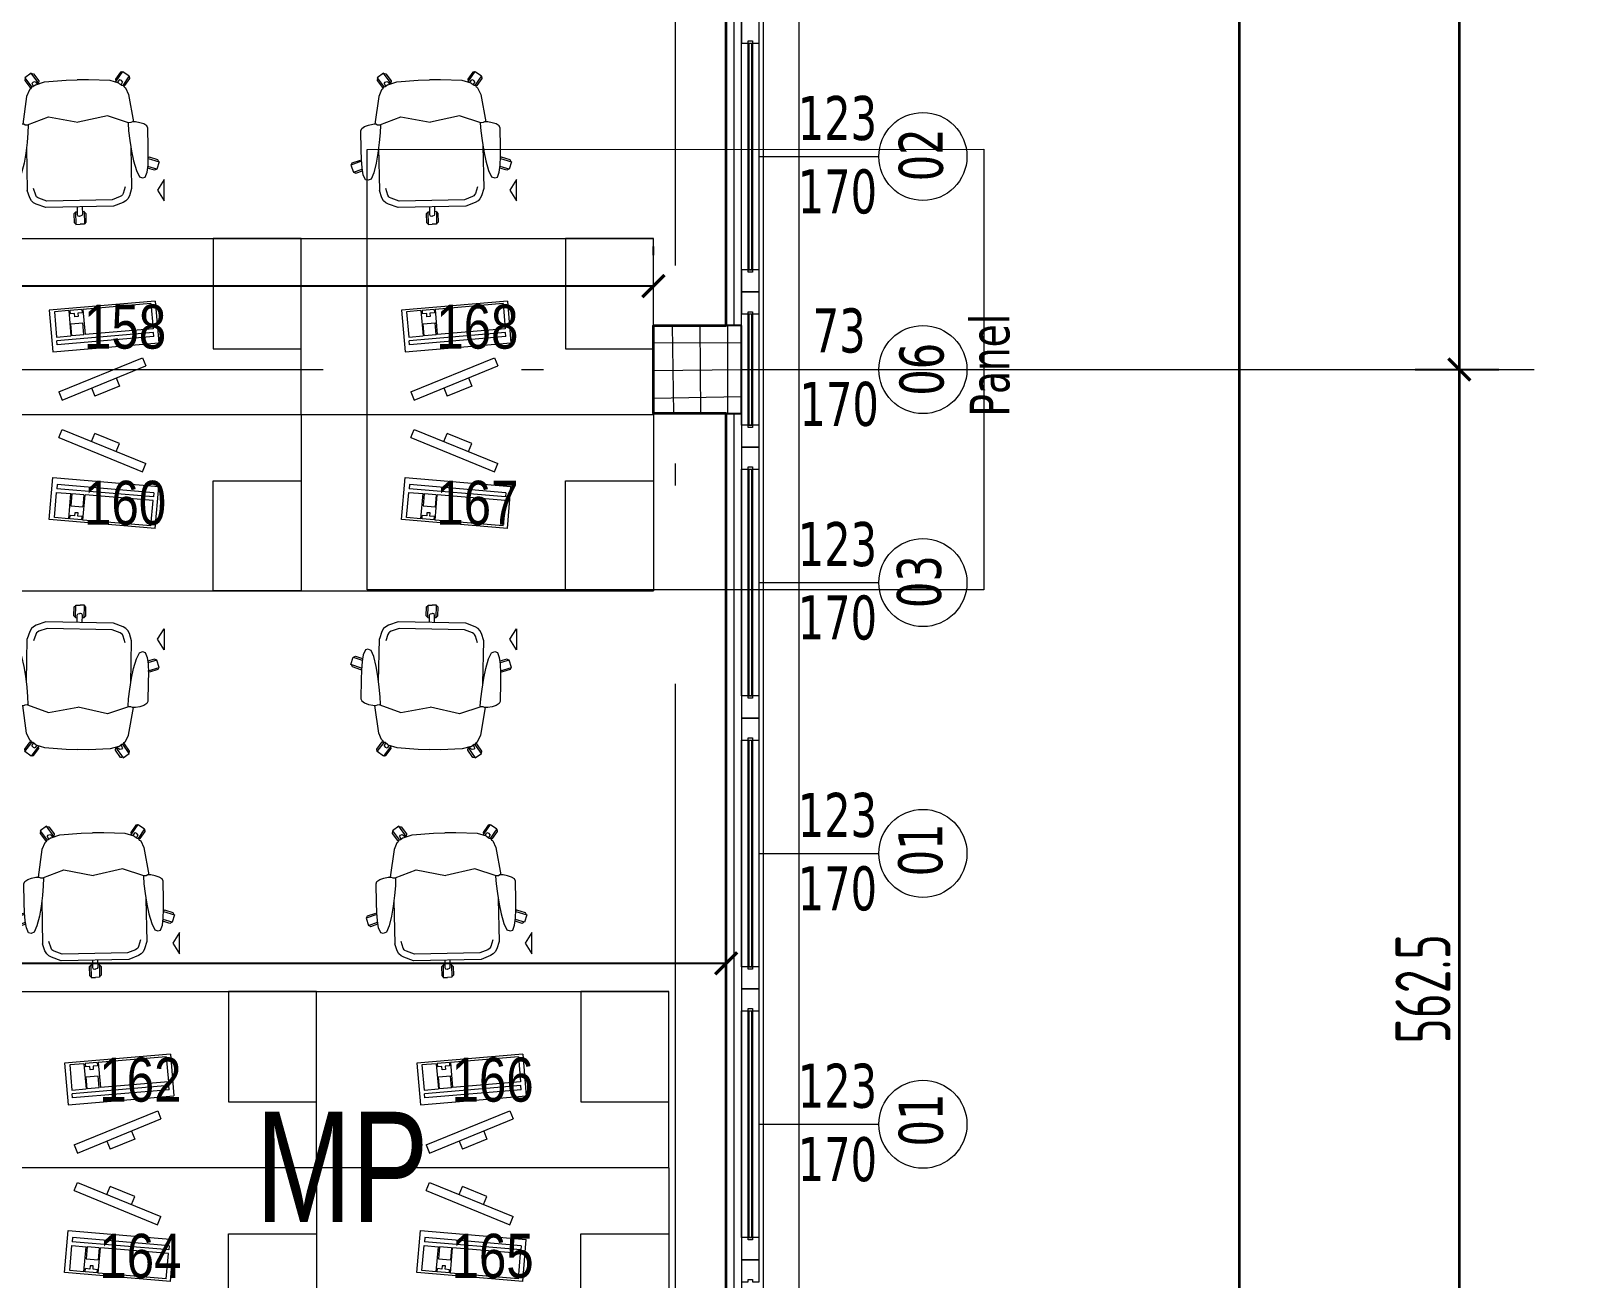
# Model space of a CAD drawing. Extents: x 6529560 to 6558080, y 5579316 to 5588131.
# Drawn here: x 6543850.85 to 6543857.89, y 5579672.72 to 5579678.38 of the extents above; entities that cross this region are included whole.
import ezdxf
from ezdxf.enums import TextEntityAlignment as Align

# ---------------------------------------------------------------- set-up
doc = ezdxf.new("R2010")
doc.units = 0
doc.header["$MEASUREMENT"] = 0
doc.header["$PDSIZE"] = -5
doc.linetypes.add('ACAD_ISO10W100', pattern=[18, 12, -3, 0, -3])
doc.linetypes.add('GR_SOLID', pattern=[0])
doc.layers.get('0').update_dxf_attribs({"color": 2, "linetype": 'CONTINUOUS', "lineweight": 5})
doc.layers.get('Defpoints').update_dxf_attribs({"linetype": 'CONTINUOUS'})
for name, color, linetype, lineweight in [('arch_drzwi i okna', 4, 'CONTINUOUS', 15), ('arch_drzwi i okna_znaczniki', 130, 'CONTINUOUS', 9), ('arch_fundamenty na rzucie', 3, 'CONTINUOUS', 15), ('arch_meble', 5, 'GR_SOLID', 13), ('arch_osie', 181, 'CONTINUOUS', 5), ('arch_powierzchnia', 6, 'CONTINUOUS', 35), ('arch_sciany dzialowe cienkie na hali', 52, 'CONTINUOUS', 15), ('arch_sciany zewnętrzne', 94, 'CONTINUOUS', 18), ('arch_slupy wypelnienie', 9, 'CONTINUOUS', 13), ('arch_słupy', 8, 'CONTINUOUS', 25), ('arch_wymiary', 2, 'CONTINUOUS', 13)]:
    doc.layers.add(name, color=color, linetype=linetype, lineweight=lineweight)
doc.styles.add('ISO8', font='iso8.shx', dxfattribs={"width": 0.7})
doc.styles.get("Standard").update_dxf_attribs({"font": 'arial.ttf', "width": 0.75})
doc.styles.add('TABELKA', font='tahoma.ttf', dxfattribs={"width": 0.8})
doc.dimstyles.new('biura', dxfattribs={"dimtxt": 0.25, "dimasz": 0.1, "dimexe": 0.18, "dimexo": 0.0625, "dimgap": 0.04, "dimtad": 1, "dimdec": 1, "dimlfac": 100, "dimzin": 0, "dimdsep": 46, "dimtxsty": 'ISO8', "dimblk": 'ARCHTICK', "dimcen": 0.09, "dimadec": 0, "dimazin": 0, "dimtfac": 1, "dimtdec": 1, "dimtix": 1, "dimtofl": 0, "dimtmove": 0, "dimatfit": 3, "dimldrblk": 'ARCHTICK', "dimfxl": 0.2, "dimfxlon": 1, "dimtolj": 1, "dimtzin": 0, "dimarcsym": 0})

# ---------------------------------------------------------------- blocks, each defined once
blk = doc.blocks.new('_ArchTick')
at = {"color": 0, "linetype": 'ByBlock', "const_width": 0.15}
blk.add_lwpolyline([(-0.5, -0.5), (0.5, 0.5)], dxfattribs=at)
blk = doc.blocks.new('*D2510')
at = {"layer": 'arch_wymiary', "color": 0, "lineweight": -2, "transparency": 16777216}
for p, q in [((6543858.3365, 5579682.4711), (6543858.3365, 5579671.2211)), ((6543858.4078, 5579682.4711), (6543858.5165, 5579682.4711)), ((6543858.1366, 5579671.2211), (6543858.5165, 5579671.2211))]:
    blk.add_line(p, q, dxfattribs=at)
at = {"layer": 'Defpoints', "color": 0, "transparency": 16777216}
for p in [(6543856.3365, 5579682.4711, -7.3022), (6543856.3365, 5579671.2211, 0.0369), (6543858.3365, 5579671.2211)]:
    blk.add_point(p, dxfattribs=at)
at = {"layer": 'arch_wymiary', "color": 0, "lineweight": -2, "transparency": 16777216, "xscale": 0.1, "yscale": 0.1, "zscale": 0.1}
for p, rotation in [((6543858.3365, 5579682.4711), 90), ((6543858.3365, 5579671.2211), 270)]:
    blk.add_blockref('_ArchTick', p, dxfattribs=dict(at, rotation=rotation))
at = {"layer": 'arch_wymiary', "color": 0, "transparency": 16777216, "insert": (6543858.1715, 5579676.8461), "char_height": 0.25, "attachment_point": 5, "rotation": 90, "style": 'ISO8'}
blk.add_mtext('\\A1;1125.0', dxfattribs=at)
blk = doc.blocks.new('*D2511')
at = {"layer": 'arch_wymiary', "color": 0, "lineweight": -2, "transparency": 16777216}
for p, q in [((6543857.1365, 5579682.4711), (6543857.5165, 5579682.4711)), ((6543857.3365, 5579682.4711), (6543857.3365, 5579676.8461)), ((6543857.1367, 5579676.8461), (6543857.5165, 5579676.8461))]:
    blk.add_line(p, q, dxfattribs=at)
at = {"layer": 'Defpoints', "color": 0, "transparency": 16777216}
for p in [(6543856.3365, 5579682.4711), (6543856.3365, 5579676.8461, 0.0369), (6543857.3365, 5579676.8461)]:
    blk.add_point(p, dxfattribs=at)
at = {"layer": 'arch_wymiary', "color": 0, "lineweight": -2, "transparency": 16777216, "xscale": 0.1, "yscale": 0.1, "zscale": 0.1}
for p, rotation in [((6543857.3365, 5579682.4711), 90), ((6543857.3365, 5579676.8461), 270)]:
    blk.add_blockref('_ArchTick', p, dxfattribs=dict(at, rotation=rotation))
at = {"layer": 'arch_wymiary', "color": 0, "transparency": 16777216, "insert": (6543857.1715, 5579679.6586), "char_height": 0.25, "attachment_point": 5, "rotation": 90, "style": 'ISO8'}
blk.add_mtext('\\A1;562.5', dxfattribs=at)
blk = doc.blocks.new('*D2512')
at = {"layer": 'arch_wymiary', "color": 0, "lineweight": -2, "transparency": 16777216}
for p, q in [((6543857.1367, 5579676.8461), (6543857.5165, 5579676.8461)), ((6543857.3365, 5579676.8461), (6543857.3365, 5579671.2211)), ((6543857.1365, 5579671.2211), (6543857.5165, 5579671.2211))]:
    blk.add_line(p, q, dxfattribs=at)
at = {"layer": 'Defpoints', "color": 0, "transparency": 16777216}
for p in [(6543856.3365, 5579676.8461, 0.0369), (6543856.3365, 5579671.2211), (6543857.3365, 5579671.2211)]:
    blk.add_point(p, dxfattribs=at)
at = {"layer": 'arch_wymiary', "color": 0, "lineweight": -2, "transparency": 16777216, "xscale": 0.1, "yscale": 0.1, "zscale": 0.1}
for p, rotation in [((6543857.3365, 5579676.8461), 90), ((6543857.3365, 5579671.2211), 270)]:
    blk.add_blockref('_ArchTick', p, dxfattribs=dict(at, rotation=rotation))
at = {"layer": 'arch_wymiary', "color": 0, "transparency": 16777216, "insert": (6543857.1715, 5579674.0336), "char_height": 0.25, "attachment_point": 5, "rotation": 90, "style": 'ISO8'}
blk.add_mtext('\\A1;562.5', dxfattribs=at)
blk = doc.blocks.new('*D2548')
at = {"layer": 'arch_wymiary', "color": 0, "lineweight": -2, "transparency": 16777216}
for p, q in [((6543823.9765, 5579674.3498), (6543823.9765, 5579673.9698)), ((6543854.0065, 5579674.3497), (6543854.0065, 5579673.9698)), ((6543823.9765, 5579674.1498), (6543854.0065, 5579674.1498))]:
    blk.add_line(p, q, dxfattribs=at)
at = {"layer": 'Defpoints', "color": 0, "transparency": 16777216}
for p in [(6543823.9765, 5579675.5317, 0), (6543854.0065, 5579675.5317, 0.0369), (6543854.0065, 5579674.1498)]:
    blk.add_point(p, dxfattribs=at)
at = {"layer": 'arch_wymiary', "color": 0, "lineweight": -2, "transparency": 16777216, "xscale": 0.1, "yscale": 0.1, "zscale": 0.1, "rotation": 180}
blk.add_blockref('_ArchTick', (6543823.9765, 5579674.1498), dxfattribs=at)
at = {"layer": 'arch_wymiary', "color": 0, "lineweight": -2, "transparency": 16777216, "xscale": 0.1, "yscale": 0.1, "zscale": 0.1}
blk.add_blockref('_ArchTick', (6543854.0065, 5579674.1498), dxfattribs=at)
at = {"layer": 'arch_wymiary', "color": 0, "transparency": 16777216, "insert": (6543837.5975, 5579674.3148), "char_height": 0.25, "attachment_point": 5, "style": 'ISO8'}
blk.add_mtext('\\A1;3003.0', dxfattribs=at)
blk = doc.blocks.new('biurko dostawka')
at = {"layer": 'arch_meble', "color": 0}
for p, q in [((6555863.26, 5577522.73, 7.3), (6555703.26, 5577522.73, 7.3)), ((6555703.26, 5577522.73, 7.3), (6555703.26, 5577442.73, 7.3)), ((6555863.26, 5577522.73, 7.3), (6555863.26, 5577442.73, 7.3)), ((6555753.11, 5577512.35, 7.3), (6555754.62, 5577516.06, 7.3)), ((6555754.62, 5577516.06, 7.3), (6555792.6, 5577500.56, 7.3)), ((6555768.05, 5577510.58, 7.3), (6555769.56, 5577514.28, 7.3)), ((6555780.68, 5577509.74, 7.3), (6555769.56, 5577514.28, 7.3)), ((6555753.11, 5577512.35, 7.3), (6555791.09, 5577496.86, 7.3)), ((6555779.17, 5577506.04, 7.3), (6555780.68, 5577509.74, 7.3)), ((6555791.09, 5577496.86, 7.3), (6555792.6, 5577500.56, 7.3)), ((6555748.8, 5577475.2, 7.3), (6555750.42, 5577494.18, 7.3)), ((6555750.42, 5577494.18, 7.3), (6555798.5, 5577490.1, 7.3)), ((6555751.14, 5577476.01, 7.3), (6555752.11, 5577487.44, 7.3)), ((6555752.11, 5577487.44, 7.3), (6555758.59, 5577486.89, 7.3)), ((6555752.41, 5577490.99, 7.3), (6555752.25, 5577489.12, 7.3)), ((6555796.1, 5577485.4, 7.3), (6555752.25, 5577489.12, 7.3)), ((6555796.25, 5577487.27, 7.3), (6555752.41, 5577490.99, 7.3)), ((6555757.62, 5577475.46, 7.3), (6555758.59, 5577486.89, 7.3)), ((6555759.09, 5577486.85, 7.3), (6555758.62, 5577481.39, 7.3)), ((6555764.57, 5577486.38, 7.3), (6555759.09, 5577486.85, 7.3)), ((6555764.09, 5577474.91, 7.3), (6555765.06, 5577486.34, 7.3)), ((6555764.57, 5577486.38, 7.3), (6555764.1, 5577480.93, 7.3)), ((6555795.95, 5577483.72, 7.3), (6555765.06, 5577486.34, 7.3)), ((6555796.25, 5577487.27, 7.3), (6555796.1, 5577485.4, 7.3)), ((6555796.89, 5577471.12, 7.3), (6555798.5, 5577490.1, 7.3)), ((6555758.62, 5577481.39, 7.3), (6555764.1, 5577480.93, 7.3)), ((6555760.36, 5577478.24, 7.3), (6555760.24, 5577476.74, 7.3)), ((6555761.86, 5577478.11, 7.3), (6555760.36, 5577478.24, 7.3)), ((6555761.73, 5577476.61, 7.3), (6555761.86, 5577478.11, 7.3)), ((6555794.98, 5577472.28, 7.3), (6555795.95, 5577483.72, 7.3)), ((6555796.89, 5577471.12, 7.3), (6555748.8, 5577475.2, 7.3)), ((6555757.62, 5577475.46, 7.3), (6555751.14, 5577476.01, 7.3)), ((6555758.12, 5577475.42, 7.3), (6555758.24, 5577476.91, 7.3)), ((6555763.6, 5577474.95, 7.3), (6555758.12, 5577475.42, 7.3)), ((6555760.24, 5577476.74, 7.3), (6555758.24, 5577476.91, 7.3)), ((6555763.72, 5577476.44, 7.3), (6555761.73, 5577476.61, 7.3)), ((6555763.6, 5577474.95, 7.3), (6555763.72, 5577476.44, 7.3)), ((6555794.98, 5577472.28, 7.3), (6555764.09, 5577474.91, 7.3)), ((6555703.26, 5577442.73, 7.3), (6555863.26, 5577442.73, 7.3)), ((6555760.02, 5577431.44, 7.3), (6555760.1, 5577435.44, 7.3)), ((6555760.1, 5577435.44, 7.3), (6555760.84, 5577436.16, 7.3)), ((6555760.73, 5577430.58, 7.3), (6555760.84, 5577436.28, 7.3)), ((6555760.84, 5577436.28, 7.3), (6555762.79, 5577436.24, 7.3)), ((6555764.73, 5577436.2, 7.3), (6555762.79, 5577436.24, 7.3)), ((6555764.62, 5577430.5, 7.3), (6555764.73, 5577436.2, 7.3)), ((6555765.45, 5577435.33, 7.3), (6555764.73, 5577436.08, 7.3)), ((6555765.37, 5577431.34, 7.3), (6555765.45, 5577435.33, 7.3)), ((6555747.29, 5577428.68, 7.3), (6555742.89, 5577427.15, 7.3)), ((6555777.98, 5577428.08, 7.3), (6555747.29, 5577428.68, 7.3)), ((6555760.73, 5577430.7, 7.3), (6555760.02, 5577431.44, 7.3)), ((6555760.73, 5577430.58, 7.3), (6555761.52, 5577430.56, 7.3)), ((6555761.47, 5577428.4, 7.3), (6555761.54, 5577431.75, 7.3)), ((6555761.54, 5577431.75, 7.3), (6555761.77, 5577432.33, 7.3)), ((6555761.77, 5577432.33, 7.3), (6555762.52, 5577432.51, 7.3)), ((6555762.52, 5577432.51, 7.3), (6555762.71, 5577432.51, 7.3)), ((6555762.91, 5577432.51, 7.3), (6555762.71, 5577432.51, 7.3)), ((6555763.65, 5577432.29, 7.3), (6555762.91, 5577432.51, 7.3)), ((6555763.86, 5577431.7, 7.3), (6555763.65, 5577432.29, 7.3)), ((6555763.79, 5577428.36, 7.3), (6555763.86, 5577431.7, 7.3)), ((6555764.62, 5577430.5, 7.3), (6555763.84, 5577430.52, 7.3)), ((6555764.62, 5577430.62, 7.3), (6555765.37, 5577431.34, 7.3)), ((6555782.32, 5577426.37, 7.3), (6555777.98, 5577428.08, 7.3)), ((6555738.41, 5577401.54, 7.3), (6555738.79, 5577420.96, 7.3)), ((6555739.9, 5577424.24, 7.3), (6555738.79, 5577420.96, 7.3)), ((6555740.69, 5577425.57, 7.3), (6555739.9, 5577424.24, 7.3)), ((6555741.62, 5577426.47, 7.3), (6555740.69, 5577425.57, 7.3)), ((6555742.89, 5577427.15, 7.3), (6555741.62, 5577426.47, 7.3)), ((6555742.64, 5577422.98, 7.3), (6555741.62, 5577419.99, 7.3)), ((6555743.06, 5577423.7, 7.3), (6555742.64, 5577422.98, 7.3)), ((6555743.4, 5577424.03, 7.3), (6555743.06, 5577423.7, 7.3)), ((6555744.1, 5577424.41, 7.3), (6555743.4, 5577424.03, 7.3)), ((6555747.77, 5577425.68, 7.3), (6555744.1, 5577424.41, 7.3)), ((6555777.38, 5577425.1, 7.3), (6555747.77, 5577425.68, 7.3)), ((6555781, 5577423.68, 7.3), (6555777.38, 5577425.1, 7.3)), ((6555781.68, 5577423.28, 7.3), (6555781, 5577423.68, 7.3)), ((6555782.01, 5577422.93, 7.3), (6555781.68, 5577423.28, 7.3)), ((6555782.4, 5577422.2, 7.3), (6555782.01, 5577422.93, 7.3)), ((6555783.55, 5577425.64, 7.3), (6555782.32, 5577426.37, 7.3)), ((6555783.3, 5577419.17, 7.3), (6555782.4, 5577422.2, 7.3)), ((6555784.45, 5577424.71, 7.3), (6555783.55, 5577425.64, 7.3)), ((6555785.18, 5577423.34, 7.3), (6555784.45, 5577424.71, 7.3)), ((6555786.17, 5577420.02, 7.3), (6555785.18, 5577423.34, 7.3)), ((6555797.96, 5577420.73, 7.3), (6555800.98, 5577425.52, 7.3)), ((6555800.98, 5577425.52, 7.3), (6555800.98, 5577415.94, 7.3)), ((6555732.39, 5577415.98, 7.3), (6555731.44, 5577413.75, 7.3)), ((6555733.58, 5577416.27, 7.3), (6555732.39, 5577415.98, 7.3)), ((6555735.02, 5577415.7, 7.3), (6555733.58, 5577416.27, 7.3)), ((6555736.26, 5577412.86, 7.3), (6555735.02, 5577415.7, 7.3)), ((6555785.78, 5577400.6, 7.3), (6555786.17, 5577420.02, 7.3)), ((6555788.38, 5577411.83, 7.3), (6555789.73, 5577414.62, 7.3)), ((6555789.73, 5577414.62, 7.3), (6555791.18, 5577415.13, 7.3)), ((6555791.18, 5577415.13, 7.3), (6555792.37, 5577414.8, 7.3)), ((6555792.37, 5577414.8, 7.3), (6555793.23, 5577412.54, 7.3)), ((6555800.98, 5577415.94, 7.3), (6555797.96, 5577420.73, 7.3)), ((6555725.77, 5577409.33, 7.3), (6555726.92, 5577412.64, 7.3)), ((6555730.65, 5577407.64, 7.3), (6555725.77, 5577409.33, 7.3)), ((6555725.89, 5577409.29, 7.3), (6555726.34, 5577408.36, 7.3)), ((6555726.34, 5577408.36, 7.3), (6555730.12, 5577407.05, 7.3)), ((6555726.92, 5577412.64, 7.3), (6555731, 5577411.22, 7.3)), ((6555727, 5577412.61, 7.3), (6555727.98, 5577413.09, 7.3)), ((6555727.98, 5577413.09, 7.3), (6555731.13, 5577411.99, 7.3)), ((6555730.12, 5577407.05, 7.3), (6555730.63, 5577407.3, 7.3)), ((6555730.89, 5577410.61, 7.3), (6555730.59, 5577406.74, 7.3)), ((6555731.44, 5577413.75, 7.3), (6555730.89, 5577410.61, 7.3)), ((6555737.36, 5577408.44, 7.3), (6555736.26, 5577412.86, 7.3)), ((6555738.11, 5577403.96, 7.3), (6555737.36, 5577408.44, 7.3)), ((6555786.17, 5577403.01, 7.3), (6555787.1, 5577407.45, 7.3)), ((6555787.1, 5577407.45, 7.3), (6555788.38, 5577411.83, 7.3)), ((6555793.23, 5577412.54, 7.3), (6555793.65, 5577409.37, 7.3)), ((6555796.66, 5577411.73, 7.3), (6555793.46, 5577410.76, 7.3)), ((6555797.7, 5577411.24, 7.3), (6555793.57, 5577409.99, 7.3)), ((6555793.65, 5577409.37, 7.3), (6555793.8, 5577405.49, 7.3)), ((6555793.77, 5577406.39, 7.3), (6555798.71, 5577407.89, 7.3)), ((6555798.11, 5577406.95, 7.3), (6555794.28, 5577405.79, 7.3)), ((6555797.62, 5577411.22, 7.3), (6555796.66, 5577411.73, 7.3)), ((6555798.71, 5577407.89, 7.3), (6555797.7, 5577411.24, 7.3)), ((6555798.6, 5577407.86, 7.3), (6555798.11, 5577406.95, 7.3)), ((6555730.43, 5577402.43, 7.3), (6555730.28, 5577393.77, 7.3)), ((6555730.59, 5577406.74, 7.3), (6555730.43, 5577402.43, 7.3)), ((6555738.71, 5577399.07, 7.3), (6555738.11, 5577403.96, 7.3)), ((6555785.39, 5577398.15, 7.3), (6555786.17, 5577403.01, 7.3)), ((6555793.79, 5577401.19, 7.3), (6555793.6, 5577392.52, 7.3)), ((6555794.28, 5577405.79, 7.3), (6555793.78, 5577406.05, 7.3)), ((6555793.8, 5577405.49, 7.3), (6555793.79, 5577401.19, 7.3)), ((6555730.28, 5577393.77, 7.3), (6555730.71, 5577392.78, 7.3)), ((6555739.07, 5577394.67, 7.3), (6555738.71, 5577399.07, 7.3)), ((6555739.19, 5577391.21, 7.3), (6555739.07, 5577394.67, 7.3)), ((6555784.59, 5577390.32, 7.3), (6555784.85, 5577393.77, 7.3)), ((6555784.85, 5577393.77, 7.3), (6555785.39, 5577398.15, 7.3)), ((6555730.71, 5577392.78, 7.3), (6555732.06, 5577391.85, 7.3)), ((6555732.06, 5577391.85, 7.3), (6555733.81, 5577391.2, 7.3)), ((6555733.81, 5577391.2, 7.3), (6555735.72, 5577390.79, 7.3)), ((6555735.72, 5577390.79, 7.3), (6555737.2, 5577390.67, 7.3)), ((6555738.5, 5577378.15, 7.3), (6555736.74, 5577390.71, 7.3)), ((6555737.2, 5577390.67, 7.3), (6555737.85, 5577391.01, 7.3)), ((6555737.85, 5577391.01, 7.3), (6555738.83, 5577391.05, 7.3)), ((6555738.83, 5577391.05, 7.3), (6555738.96, 5577391, 7.3)), ((6555738.96, 5577391, 7.3), (6555739.19, 5577391.21, 7.3)), ((6555738.96, 5577391, 7.3), (6555748.47, 5577387.48, 7.3)), ((6555748.47, 5577387.48, 7.3), (6555761.81, 5577389.93, 7.3)), ((6555775.18, 5577386.96, 7.3), (6555761.94, 5577389.93, 7.3)), ((6555784.82, 5577390.1, 7.3), (6555775.18, 5577386.96, 7.3)), ((6555784.82, 5577390.1, 7.3), (6555784.59, 5577390.32, 7.3)), ((6555784.77, 5577377.24, 7.3), (6555787.03, 5577389.72, 7.3)), ((6555784.95, 5577390.14, 7.3), (6555784.82, 5577390.1, 7.3)), ((6555785.92, 5577390.07, 7.3), (6555784.95, 5577390.14, 7.3)), ((6555786.57, 5577389.7, 7.3), (6555785.92, 5577390.07, 7.3)), ((6555788.04, 5577389.76, 7.3), (6555786.57, 5577389.7, 7.3)), ((6555789.96, 5577390.09, 7.3), (6555788.04, 5577389.76, 7.3)), ((6555791.75, 5577390.67, 7.3), (6555789.96, 5577390.09, 7.3)), ((6555793.13, 5577391.55, 7.3), (6555791.75, 5577390.67, 7.3)), ((6555793.6, 5577392.52, 7.3), (6555793.13, 5577391.55, 7.3)), ((6555737.67, 5577370.91, 7.3), (6555740.09, 5577374.1, 7.3)), ((6555737.77, 5577369.76, 7.3), (6555740.93, 5577373.94, 7.3)), ((6555739.78, 5577375.16, 7.3), (6555738.5, 5577378.15, 7.3)), ((6555739.98, 5577374.94, 7.3), (6555739.78, 5577375.16, 7.3)), ((6555740.15, 5577374.8, 7.3), (6555739.98, 5577374.94, 7.3)), ((6555740.09, 5577374.1, 7.3), (6555740.61, 5577374.17, 7.3)), ((6555740.38, 5577374.71, 7.3), (6555740.15, 5577374.8, 7.3)), ((6555740.69, 5577373.98, 7.3), (6555740.38, 5577374.71, 7.3)), ((6555744.13, 5577372.36, 7.3), (6555740.56, 5577367.65, 7.3)), ((6555741.36, 5577373.86, 7.3), (6555740.69, 5577373.98, 7.3)), ((6555740.94, 5577372.3, 7.3), (6555741.7, 5577373.6, 7.3)), ((6555740.94, 5577372.3, 7.3), (6555741.42, 5577371.68, 7.3)), ((6555742.66, 5577372.84, 7.3), (6555741.36, 5577373.86, 7.3)), ((6555741.42, 5577371.68, 7.3), (6555742.14, 5577371.39, 7.3)), ((6555742.14, 5577371.39, 7.3), (6555742.67, 5577371.72, 7.3)), ((6555742.66, 5577372.84, 7.3), (6555746.62, 5577371.55, 7.3)), ((6555742.67, 5577371.72, 7.3), (6555743.34, 5577372.62, 7.3)), ((6555744.07, 5577371.08, 7.3), (6555743.93, 5577372.1, 7.3)), ((6555780.41, 5577372.1, 7.3), (6555776.39, 5577370.97, 7.3)), ((6555778.91, 5577371.68, 7.3), (6555782.29, 5577366.83, 7.3)), ((6555780.35, 5577370.98, 7.3), (6555779.71, 5577371.9, 7.3)), ((6555780.41, 5577372.1, 7.3), (6555781.74, 5577373.06, 7.3)), ((6555782.1, 5577371.49, 7.3), (6555781.4, 5577372.81, 7.3)), ((6555781.74, 5577373.06, 7.3), (6555782.42, 5577373.16, 7.3)), ((6555785.16, 5577368.83, 7.3), (6555782.17, 5577373.13, 7.3)), ((6555782.42, 5577373.16, 7.3), (6555782.75, 5577373.87, 7.3)), ((6555783.02, 5577373.25, 7.3), (6555782.5, 5577373.34, 7.3)), ((6555782.75, 5577373.87, 7.3), (6555782.99, 5577373.96, 7.3)), ((6555782.99, 5577373.96, 7.3), (6555783.16, 5577374.09, 7.3)), ((6555785.31, 5577369.97, 7.3), (6555783.02, 5577373.25, 7.3)), ((6555783.16, 5577374.09, 7.3), (6555783.37, 5577374.3, 7.3)), ((6555783.37, 5577374.3, 7.3), (6555784.77, 5577377.24, 7.3)), ((6555737.82, 5577369.83, 7.3), (6555737.67, 5577370.91, 7.3)), ((6555740.56, 5577367.65, 7.3), (6555737.77, 5577369.76, 7.3)), ((6555741.09, 5577367.81, 7.3), (6555741.66, 5577367.89, 7.3)), ((6555741.66, 5577367.89, 7.3), (6555744.07, 5577371.08, 7.3)), ((6555746.62, 5577371.55, 7.3), (6555756.41, 5577370.81, 7.3)), ((6555756.41, 5577370.81, 7.3), (6555761.5, 5577370.67, 7.3)), ((6555766.58, 5577370.61, 7.3), (6555761.5, 5577370.67, 7.3)), ((6555776.39, 5577370.97, 7.3), (6555766.58, 5577370.61, 7.3)), ((6555778.92, 5577370.39, 7.3), (6555779.1, 5577371.41, 7.3)), ((6555781.21, 5577367.11, 7.3), (6555778.92, 5577370.39, 7.3)), ((6555780.87, 5577370.62, 7.3), (6555780.35, 5577370.98, 7.3)), ((6555781.6, 5577370.89, 7.3), (6555780.87, 5577370.62, 7.3)), ((6555781.77, 5577367.01, 7.3), (6555781.21, 5577367.11, 7.3)), ((6555782.1, 5577371.49, 7.3), (6555781.6, 5577370.89, 7.3)), ((6555782.29, 5577366.83, 7.3), (6555785.16, 5577368.83, 7.3)), ((6555785.12, 5577368.9, 7.3), (6555785.31, 5577369.97, 7.3))]:
    blk.add_line(p, q, dxfattribs=at)
at = {"layer": 'arch_meble', "color": 0, "extrusion": (0, 0, -1)}
blk.add_line((6555746.26, 5577522.73, 7.3), (6555704.26, 5577522.73, 7.3), dxfattribs=at)
at = {"layer": 'arch_meble', "color": 0, "elevation": 7.3}
blk.add_lwpolyline([(6555863.26, 5577442.73), (6555823.26, 5577442.73), (6555823.26, 5577492.73), (6555863.26, 5577492.73)], close=True, dxfattribs=at)
blk = doc.blocks.new('*D2785')
at = {"layer": 'arch_wymiary', "color": 0, "lineweight": -2, "transparency": 16777216}
for p, q in [((6543833.0705, 5579677.4248), (6543833.0705, 5579677.0448)), ((6543853.6765, 5579677.3652), (6543853.6765, 5579677.4048)), ((6543853.6765, 5579677.2248), (6543833.0705, 5579677.2248))]:
    blk.add_line(p, q, dxfattribs=at)
at = {"layer": 'Defpoints', "color": 0, "transparency": 16777216}
for p in [(6543833.0705, 5579677.8145), (6543833.0705, 5579677.2248), (6543853.6765, 5579676.6409, -7.2924)]:
    blk.add_point(p, dxfattribs=at)
at = {"layer": 'arch_wymiary', "color": 0, "lineweight": -2, "transparency": 16777216, "xscale": 0.1, "yscale": 0.1, "zscale": 0.1, "rotation": 180}
blk.add_blockref('_ArchTick', (6543833.0705, 5579677.2248), dxfattribs=at)
at = {"layer": 'arch_wymiary', "color": 0, "lineweight": -2, "transparency": 16777216, "xscale": 0.1, "yscale": 0.1, "zscale": 0.1}
blk.add_blockref('_ArchTick', (6543853.6765, 5579677.2248), dxfattribs=at)
at = {"layer": 'arch_wymiary', "color": 0, "transparency": 16777216, "insert": (6543843.3735, 5579677.3898), "char_height": 0.25, "attachment_point": 5, "style": 'ISO8'}
blk.add_mtext('\\A1;2060.6', dxfattribs=at)

msp = doc.modelspace()

# ---------------------------------------------------------------- hatches: boundary and pattern name
at = {"layer": 'arch_slupy wypelnienie'}
h = msp.add_hatch(dxfattribs=at)
h.set_pattern_fill('ANSI37', color=256, angle=225)
h.set_pattern_definition([(270, (224.13929, 366.09411), (0.125, 0), []), (0, (224.13929, 366.09411), (0, 0.125), [])])
h.paths.add_polyline_path([(6543854.0765, 5579677.0461), (6543853.6765, 5579677.0461), (6543853.6765, 5579676.6461), (6543854.0765, 5579676.6461)])

# ---------------------------------------------------------------- linework, layer by layer
at = {"layer": 'arch_drzwi i okna'}
for p, q in [((6543854.0765, 5579677.2986), (6543854.0765, 5579678.3286)), ((6543854.1065, 5579678.3286), (6543854.1265, 5579678.3286)), ((6543854.1565, 5579677.2986), (6543854.1565, 5579678.3286)), ((6543854.1065, 5579677.2986), (6543854.1265, 5579677.2986)), ((6543854.0765, 5579676.5936), (6543854.0765, 5579677.0986)), ((6543854.1065, 5579677.0986), (6543854.1265, 5579677.0986)), ((6543854.1565, 5579676.5936), (6543854.1565, 5579677.0986)), ((6543854.1065, 5579676.5936), (6543854.1265, 5579676.5936)), ((6543854.0765, 5579675.3636), (6543854.0765, 5579676.3936)), ((6543854.1065, 5579676.3936), (6543854.1265, 5579676.3936)), ((6543854.1565, 5579675.3636), (6543854.1565, 5579676.3936)), ((6543854.1065, 5579675.3636), (6543854.1265, 5579675.3636)), ((6543854.0765, 5579674.1336), (6543854.0765, 5579675.1636)), ((6543854.1065, 5579675.1636), (6543854.1265, 5579675.1636)), ((6543854.1565, 5579674.1336), (6543854.1565, 5579675.1636)), ((6543854.1065, 5579674.1336), (6543854.1265, 5579674.1336)), ((6543854.0765, 5579672.9036), (6543854.0765, 5579673.9336)), ((6543854.1065, 5579673.9336), (6543854.1265, 5579673.9336)), ((6543854.1565, 5579672.9036), (6543854.1565, 5579673.9336)), ((6543854.1065, 5579672.9036), (6543854.1265, 5579672.9036))]:
    msp.add_line(p, q, dxfattribs=at)
for points in [[(6543854.0765, 5579678.3286), (6543854.1065, 5579678.3286), (6543854.1065, 5579678.3386), (6543854.1265, 5579678.3386), (6543854.1265, 5579678.3286), (6543854.1565, 5579678.3286), (6543854.1565, 5579678.4286), (6543854.0765, 5579678.4286), (6543854.0765, 5579678.3286)], [(6543854.1565, 5579677.2986), (6543854.1265, 5579677.2986), (6543854.1265, 5579677.2886), (6543854.1065, 5579677.2886), (6543854.1065, 5579677.2986), (6543854.0765, 5579677.2986), (6543854.0765, 5579677.1986), (6543854.1565, 5579677.1986), (6543854.1565, 5579677.2986)], [(6543854.0765, 5579677.0986), (6543854.1065, 5579677.0986), (6543854.1065, 5579677.1086), (6543854.1265, 5579677.1086), (6543854.1265, 5579677.0986), (6543854.1565, 5579677.0986), (6543854.1565, 5579677.1986), (6543854.0765, 5579677.1986), (6543854.0765, 5579677.0986)], [(6543854.1565, 5579676.5936), (6543854.1265, 5579676.5936), (6543854.1265, 5579676.5836), (6543854.1065, 5579676.5836), (6543854.1065, 5579676.5936), (6543854.0765, 5579676.5936), (6543854.0765, 5579676.4936), (6543854.1565, 5579676.4936), (6543854.1565, 5579676.5936)], [(6543854.0765, 5579676.3936), (6543854.1065, 5579676.3936), (6543854.1065, 5579676.4036), (6543854.1265, 5579676.4036), (6543854.1265, 5579676.3936), (6543854.1565, 5579676.3936), (6543854.1565, 5579676.4936), (6543854.0765, 5579676.4936), (6543854.0765, 5579676.3936)], [(6543854.1565, 5579675.3636), (6543854.1265, 5579675.3636), (6543854.1265, 5579675.3536), (6543854.1065, 5579675.3536), (6543854.1065, 5579675.3636), (6543854.0765, 5579675.3636), (6543854.0765, 5579675.2636), (6543854.1565, 5579675.2636), (6543854.1565, 5579675.3636)], [(6543854.0765, 5579675.1636), (6543854.1065, 5579675.1636), (6543854.1065, 5579675.1736), (6543854.1265, 5579675.1736), (6543854.1265, 5579675.1636), (6543854.1565, 5579675.1636), (6543854.1565, 5579675.2636), (6543854.0765, 5579675.2636), (6543854.0765, 5579675.1636)], [(6543854.1565, 5579674.1336), (6543854.1265, 5579674.1336), (6543854.1265, 5579674.1236), (6543854.1065, 5579674.1236), (6543854.1065, 5579674.1336), (6543854.0765, 5579674.1336), (6543854.0765, 5579674.0336), (6543854.1565, 5579674.0336), (6543854.1565, 5579674.1336)], [(6543854.0765, 5579673.9336), (6543854.1065, 5579673.9336), (6543854.1065, 5579673.9436), (6543854.1265, 5579673.9436), (6543854.1265, 5579673.9336), (6543854.1565, 5579673.9336), (6543854.1565, 5579674.0336), (6543854.0765, 5579674.0336), (6543854.0765, 5579673.9336)], [(6543854.1565, 5579672.9036), (6543854.1265, 5579672.9036), (6543854.1265, 5579672.8936), (6543854.1065, 5579672.8936), (6543854.1065, 5579672.9036), (6543854.0765, 5579672.9036), (6543854.0765, 5579672.8036), (6543854.1565, 5579672.8036), (6543854.1565, 5579672.9036)], [(6543854.0765, 5579672.7036), (6543854.1065, 5579672.7036), (6543854.1065, 5579672.7136), (6543854.1265, 5579672.7136), (6543854.1265, 5579672.7036), (6543854.1565, 5579672.7036), (6543854.1565, 5579672.8036), (6543854.0765, 5579672.8036), (6543854.0765, 5579672.7036)]]:
    msp.add_lwpolyline(points, dxfattribs=at)
for points in [[(6543854.1265, 5579678.3386), (6543854.1265, 5579677.2886), (6543854.1065, 5579677.2886), (6543854.1065, 5579678.3386)], [(6543854.1215, 5579678.3286), (6543854.1215, 5579677.2986), (6543854.1115, 5579677.2986), (6543854.1115, 5579678.3286)], [(6543854.1265, 5579677.1086), (6543854.1265, 5579676.5836), (6543854.1065, 5579676.5836), (6543854.1065, 5579677.1086)], [(6543854.1215, 5579677.0986), (6543854.1215, 5579676.5936), (6543854.1115, 5579676.5936), (6543854.1115, 5579677.0986)], [(6543854.1265, 5579676.4036), (6543854.1265, 5579675.3536), (6543854.1065, 5579675.3536), (6543854.1065, 5579676.4036)], [(6543854.1215, 5579676.3936), (6543854.1215, 5579675.3636), (6543854.1115, 5579675.3636), (6543854.1115, 5579676.3936)], [(6543854.1265, 5579675.1736), (6543854.1265, 5579674.1236), (6543854.1065, 5579674.1236), (6543854.1065, 5579675.1736)], [(6543854.1215, 5579675.1636), (6543854.1215, 5579674.1336), (6543854.1115, 5579674.1336), (6543854.1115, 5579675.1636)], [(6543854.1265, 5579673.9436), (6543854.1265, 5579672.8936), (6543854.1065, 5579672.8936), (6543854.1065, 5579673.9436)], [(6543854.1215, 5579673.9336), (6543854.1215, 5579672.9036), (6543854.1115, 5579672.9036), (6543854.1115, 5579673.9336)]]:
    msp.add_lwpolyline(points, close=True, dxfattribs=at)
at = {"layer": 'arch_drzwi i okna_znaczniki'}
for p, q in [((6543854.1565, 5579677.8136), (6543854.7002, 5579677.8136)), ((6543854.1565, 5579676.8461), (6543854.7002, 5579676.8461)), ((6543854.1565, 5579675.8786), (6543854.7002, 5579675.8786)), ((6543854.1565, 5579674.6486), (6543854.7002, 5579674.6486)), ((6543854.1565, 5579673.4186), (6543854.7002, 5579673.4186))]:
    msp.add_line(p, q, dxfattribs=at)
for centre in [(6543854.9002, 5579677.8136, -7.3391), (6543854.9002, 5579676.8461, 0.0369), (6543854.9002, 5579675.8786, -7.3391), (6543854.9002, 5579674.6486, -7.3391), (6543854.9002, 5579673.4186, -7.3391)]:
    msp.add_circle(centre, 0.2, dxfattribs=at)
at = {"layer": 'arch_fundamenty na rzucie', "extrusion": (-8.03156e-10, 4.94824e-09, 1), "elevation": 0}
msp.add_lwpolyline([(6543855.1766, 5579675.8462), (6543852.3766, 5579675.846), (6543852.3764, 5579677.846), (6543855.1764, 5579677.8462)], close=True, dxfattribs=at)
at = {"layer": 'arch_osie', "linetype": 'ACAD_ISO10W100', "ltscale": 0.3}
for points in [[(6543853.7765, 5579666.3192), (6543853.7765, 5579684.833)], [(6543848.5765, 5579676.8461), (6543858.5815, 5579676.8461)]]:
    msp.add_lwpolyline(points, dxfattribs=at)
at = {"layer": 'arch_powierzchnia'}
for points in [[(6543742.2165, 5579686.8086), (6543857.3365, 5579686.8086), (6543857.3365, 5579667.6611), (6543742.2165, 5579667.6611)], [(6543743.2165, 5579685.8086), (6543856.3365, 5579685.8086), (6543856.3365, 5579668.6611), (6543743.2165, 5579668.6611)]]:
    msp.add_lwpolyline(points, close=True, dxfattribs=at)
msp.add_lwpolyline([(6543841.9765, 5579670.9911), (6543847.5765, 5579670.9911), (6543847.5765, 5579671.3211), (6543847.9765, 5579671.3211), (6543847.9765, 5579670.9911), (6543853.6765, 5579670.9911), (6543853.6765, 5579671.3211), (6543854.006, 5579671.3211), (6543854.0065, 5579676.6461), (6543853.6765, 5579676.6461), (6543853.6765, 5579677.0461), (6543854.0065, 5579677.0461), (6543854.0071, 5579682.1711), (6543853.4765, 5579682.1712), (6543853.4765, 5579682.2211), (6543845.5237, 5579682.2211), (6543845.5237, 5579679.3395), (6543842.455, 5579679.3384)], dxfattribs=at)
at = {"layer": 'arch_sciany dzialowe cienkie na hali'}
for points in [[(6543854.0065, 5579677.0461), (6543854.0766, 5579677.0461), (6543854.0766, 5579682.1711), (6543854.0065, 5579682.1711)], [(6543854.0065, 5579676.6461), (6543854.0765, 5579676.6461), (6543854.0765, 5579671.3211), (6543854.0065, 5579671.3211)]]:
    msp.add_lwpolyline(points, close=True, dxfattribs=at)
for points in [[(6543854.0416, 5579682.1711), (6543854.0416, 5579677.0461)], [(6543854.0416, 5579676.6461), (6543854.0416, 5579671.3211)]]:
    msp.add_lwpolyline(points, dxfattribs=at)
at = {"layer": 'arch_sciany zewnętrzne'}
for points in [[(6543854.3366, 5579683.8086), (6543854.3366, 5579670.6611), (6543775.5765, 5579670.6611)], [(6543828.0065, 5579670.8411), (6543828.0065, 5579670.8211), (6543854.1766, 5579670.8211), (6543854.1766, 5579682.1306), (6543854.1565, 5579682.1306)]]:
    msp.add_lwpolyline(points, dxfattribs=at)
at = {"layer": 'arch_słupy'}
msp.add_lwpolyline([(6543854.0765, 5579677.0461), (6543853.6765, 5579677.0461), (6543853.6765, 5579676.6461), (6543854.0765, 5579676.6461)], close=True, dxfattribs=at)
at = {"layer": 'arch_wymiary', "color": 114, "true_color": 0x139b48}
msp.add_line((6543854.0061, 5579673.891, -7.2924), (6543854.0061, 5579675.891, -7.2924), dxfattribs=at)

# ---------------------------------------------------------------- block references
at = {"layer": 'arch_meble', "color": 7, "yscale": 0.00999925254474, "zscale": 0.00999925254474}
for p, xscale, rotation in [((6478298.4428, 5635447.8151, -7.3655), -0.0099992525447401, 179.9998987697053), ((6478298.246, 5523905.6981, -7.3655), 0.00999925254474, 359.9998989932168), ((6478298.5123, 5635444.3952, -7.3655), -0.00999925254474, 179.9998987697053), ((6478300.1122, 5635444.3952, -7.3655), -0.00999925254474, 179.9998987697053), ((6478298.3154, 5523902.2783, -7.3655), 0.00999925254474, 359.9998989932168), ((6478299.9153, 5523902.2783, -7.3655), 0.00999925254474, 359.9998989932168)]:
    msp.add_blockref('biurko dostawka', p, dxfattribs=dict(at, xscale=xscale, rotation=rotation))
at = {"layer": 'arch_meble', "color": 0, "yscale": 0.00999925254474, "zscale": 0.00999925254474}
for p, xscale, rotation in [((6478300.0427, 5635447.8151, -7.3655), -0.0099992525447401, 179.9998987697053), ((6478299.8458, 5523905.6981, -7.3655), 0.00999925254474, 359.9998989932168)]:
    msp.add_blockref('biurko dostawka', p, dxfattribs=dict(at, xscale=xscale, rotation=rotation))

# ---------------------------------------------------------------- texts
at = {"color": 1, "width": 0.8}
for s, p in [('158', (6543851.2767, 5579677.0409)), ('168', (6543852.8766, 5579677.0409)), ('160', (6543851.2767, 5579676.2409)), ('167', (6543852.8766, 5579676.2409)), ('162', (6543851.3461, 5579673.621)), ('166', (6543852.946, 5579673.621)), ('164', (6543851.3461, 5579672.8211)), ('165', (6543852.946, 5579672.8211))]:
    msp.add_text(s, height=0.2, dxfattribs=at).set_placement(p, align=Align.MIDDLE_CENTER)
at = {"layer": 'arch_drzwi i okna_znaczniki', "char_height": 0.2, "attachment_point": 1, "style": 'TABELKA'}
for s, insert in [('123\\P170', (6543854.3318, 5579678.0886, 7.3022)), (' 73\\P170', (6543854.3399, 5579677.1237, 14.5676)), ('123\\P170', (6543854.3318, 5579676.1536, 7.3022)), ('123\\P170', (6543854.3318, 5579674.9236, 7.3022)), ('123\\P170', (6543854.3318, 5579673.6936, 7.3022))]:
    msp.add_mtext_dynamic_manual_height_columns(s, width=2.624355, gutter_width=1.8276, heights=[0], dxfattribs=dict(at, insert=insert))
at = {"layer": 'arch_drzwi i okna_znaczniki', "attachment_point": 1, "rotation": 90, "style": 'TABELKA'}
for s, insert, char_height, width in [('02', (6543854.7906, 5579677.7012, -21.5349), 0.2, 0.354262), ('Panel', (6543855.113, 5579676.6328, -7.8704), 0.18, 1.221099), ('06', (6543854.7939, 5579676.7275, -15.0189), 0.2, 0.354262), ('03', (6543854.7823, 5579675.7628, -21.5349), 0.2, 0.354262), ('01', (6543854.7882, 5579674.5447, -21.5249), 0.2, 0.354262), ('01', (6543854.7904, 5579673.3177, -21.5449), 0.2, 0.354262)]:
    msp.add_mtext(s, dxfattribs=dict(at, insert=insert, char_height=char_height, width=width))
at = {"layer": 'arch_wymiary', "color": 0, "insert": (6543851.8694, 5579673.4754, -14.5849), "char_height": 0.5, "attachment_point": 1}
msp.add_mtext_dynamic_manual_height_columns('MP', width=3.71411, gutter_width=12.5, heights=[0], dxfattribs=at)

# ---------------------------------------------------------------- dimensions: what is measured, and where the dimension line sits
at = {"layer": 'arch_wymiary'}
for base, p1, p2, picture, middle in [((6543858.3365, 5579671.2211), (6543856.3365, 5579682.4711, -7.3022), (6543856.3365, 5579671.2211, 0.0369), '*D2510', (6543858.1715, 5579676.8461)), ((6543857.3365, 5579676.8461), (6543856.3365, 5579682.4711), (6543856.3365, 5579676.8461, 0.0369), '*D2511', (6543857.1715, 5579679.6586)), ((6543857.3365, 5579671.2211), (6543856.3365, 5579676.8461, 0.0369), (6543856.3365, 5579671.2211), '*D2512', (6543857.1715, 5579674.0336))]:
    dim = msp.add_linear_dim(base=base, p1=p1, p2=p2, angle=90, dimstyle='biura', override={"dimtxt": 0.25}, dxfattribs=at)
    dim.commit()
    dim.dimension.update_dxf_attribs({"geometry": picture, "text_midpoint": middle})
at = {"layer": 'arch_wymiary', "color": 4}
dim = msp.add_linear_dim(base=(6543833.0705, 5579677.2248), p1=(6543853.6765, 5579676.6409, -7.2924), p2=(6543833.0705, 5579677.8145), dimstyle='biura', override={"dimarcsym": 2}, dxfattribs=at)
dim.commit()
dim.dimension.update_dxf_attribs({"geometry": '*D2785', "text_midpoint": (6543843.3735, 5579677.3898)})
at = {"layer": 'arch_wymiary'}
dim = msp.add_linear_dim(base=(6543854.0065, 5579674.1498), p1=(6543823.9765, 5579675.5317, 0), p2=(6543854.0065, 5579675.5317, 0.0369), dimstyle='biura', dxfattribs=at)
dim.commit()
dim.dimension.update_dxf_attribs({"geometry": '*D2548', "text_midpoint": (6543837.5975, 5579674.1498), "dimtype": 160})

doc.saveas('drawing.dxf')
